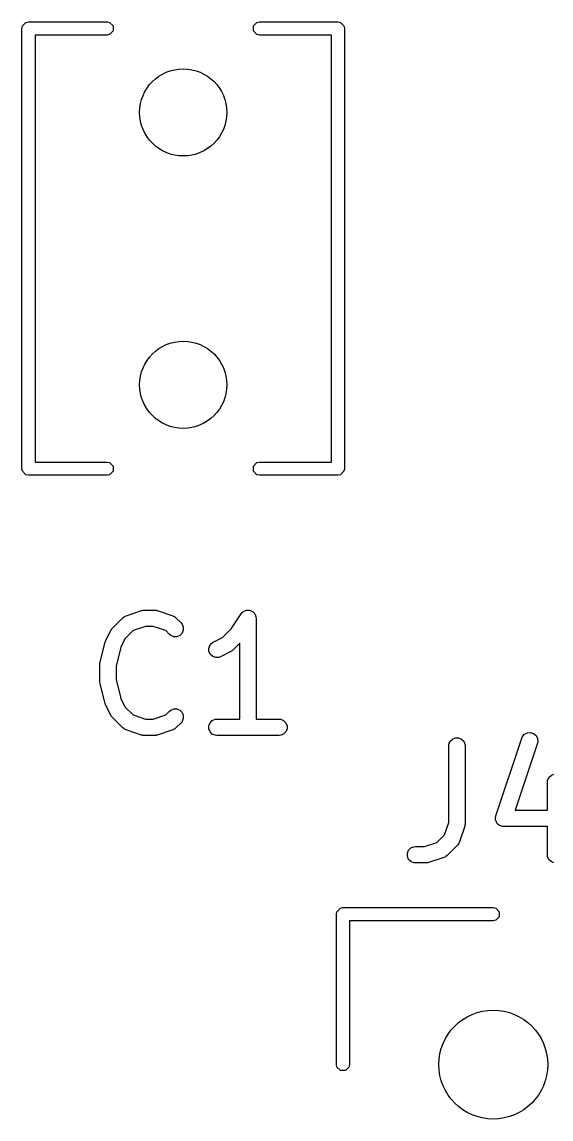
# Model space of a CAD drawing. Extents: x 90.4 to 161.7, y -143.1 to -81.8.
# Drawn here: x 91.53 to 96.38, y -108.28 to -98.21 of the extents above; entities that cross this region are included whole.
import ezdxf

# ---------------------------------------------------------------- set-up
doc = ezdxf.new("R2010")
doc.units = 0
doc.layers.add('BLACK', color=7, linetype='CONTINUOUS')

msp = doc.modelspace()

# ---------------------------------------------------------------- linework, layer by layer
at = {"layer": 'BLACK', "linetype": 'CONTINUOUS'}
for p, q in [((91.527954, -98.272555), (91.532521, -98.249594)), ((91.532521, -98.249594), (91.564993, -98.217122)), ((91.564993, -98.217122), (91.587954, -98.212555)), ((91.587954, -98.212555), (92.308954, -98.212555)), ((92.308954, -98.212555), (92.331915, -98.217122)), ((92.331915, -98.217122), (92.364387, -98.249594)), ((92.364387, -98.249594), (92.364387, -98.295516)), ((93.651521, -98.249594), (93.683993, -98.217122)), ((93.651521, -98.295516), (93.651521, -98.249594)), ((93.683993, -98.217122), (93.706954, -98.212555)), ((93.706954, -98.212555), (94.427954, -98.212555)), ((94.427954, -98.212555), (94.450915, -98.217122)), ((94.450915, -98.217122), (94.483387, -98.249594)), ((94.483387, -98.249594), (94.487954, -98.272555)), ((91.527954, -102.312555), (91.527954, -98.272555)), ((92.308954, -98.332555), (91.647954, -98.332555)), ((91.647954, -98.332555), (91.647954, -102.252555)), ((92.331915, -98.327988), (92.308954, -98.332555)), ((92.364387, -98.295516), (92.331915, -98.327988)), ((93.683993, -98.327988), (93.651521, -98.295516)), ((93.706954, -98.332555), (93.683993, -98.327988)), ((94.367954, -98.332555), (93.706954, -98.332555)), ((94.367954, -102.252555), (94.367954, -98.332555)), ((94.487954, -98.272555), (94.487954, -102.312555)), ((91.647954, -102.252555), (92.308954, -102.252555)), ((92.308954, -102.252555), (92.331915, -102.257122)), ((92.331915, -102.257122), (92.364387, -102.289594)), ((92.364387, -102.289594), (92.364387, -102.335516)), ((93.651521, -102.289594), (93.683993, -102.257122)), ((93.651521, -102.335516), (93.651521, -102.289594)), ((93.683993, -102.257122), (93.706954, -102.252555)), ((93.706954, -102.252555), (94.367954, -102.252555)), ((91.532521, -102.335516), (91.527954, -102.312555)), ((91.564993, -102.367988), (91.532521, -102.335516)), ((91.587954, -102.372555), (91.564993, -102.367988)), ((92.308954, -102.372555), (91.587954, -102.372555)), ((92.331915, -102.367988), (92.308954, -102.372555)), ((92.364387, -102.335516), (92.331915, -102.367988)), ((93.683993, -102.367988), (93.651521, -102.335516)), ((93.706954, -102.372555), (93.683993, -102.367988)), ((94.427954, -102.372555), (93.706954, -102.372555)), ((94.450915, -102.367988), (94.427954, -102.372555)), ((94.483387, -102.335516), (94.450915, -102.367988)), ((94.487954, -102.312555), (94.483387, -102.335516)), ((92.358642, -103.775546), (92.45388, -103.680308)), ((92.45388, -103.680308), (92.465245, -103.67098)), ((92.465245, -103.67098), (92.467735, -103.669948)), ((92.467735, -103.669948), (92.46977, -103.668184)), ((92.46977, -103.668184), (92.483196, -103.66219)), ((92.483196, -103.66219), (92.626052, -103.614571)), ((92.626052, -103.614571), (92.633307, -103.612921)), ((92.633307, -103.612921), (92.635138, -103.612163)), ((92.635138, -103.612163), (92.637791, -103.611901)), ((92.637791, -103.611901), (92.640389, -103.611311)), ((92.640389, -103.611311), (92.642363, -103.611451)), ((92.642363, -103.611451), (92.64977, -103.610722)), ((92.64977, -103.610722), (92.745008, -103.610722)), ((92.745008, -103.610722), (92.752413, -103.611451)), ((92.752413, -103.611451), (92.754388, -103.611311)), ((92.754388, -103.611311), (92.756985, -103.611901)), ((92.756985, -103.611901), (92.75964, -103.612163)), ((92.75964, -103.612163), (92.761471, -103.612921)), ((92.761471, -103.612921), (92.768725, -103.614571)), ((92.768725, -103.614571), (92.911582, -103.66219)), ((92.911582, -103.66219), (92.925007, -103.668184)), ((92.925007, -103.668184), (92.927042, -103.669949)), ((92.927042, -103.669949), (92.929533, -103.670981)), ((92.929533, -103.670981), (92.940898, -103.680308)), ((92.940898, -103.680308), (92.988517, -103.727927)), ((93.448627, -103.780799), (93.539747, -103.644119)), ((93.539747, -103.644119), (93.539781, -103.644076)), ((93.539781, -103.644076), (93.539791, -103.644054)), ((93.539791, -103.644054), (93.539842, -103.644002)), ((93.539842, -103.644002), (93.549063, -103.632744)), ((93.549063, -103.632744), (93.555232, -103.628612)), ((93.555232, -103.628612), (93.560483, -103.623362)), ((93.560483, -103.623362), (93.567272, -103.620549)), ((93.567272, -103.620549), (93.573378, -103.616461)), ((93.573378, -103.616461), (93.580658, -103.615004)), ((93.580658, -103.615004), (93.587519, -103.612163)), ((93.587519, -103.612163), (93.594867, -103.612163)), ((93.594867, -103.612163), (93.602072, -103.610722)), ((93.602072, -103.610722), (93.609356, -103.612163)), ((93.609356, -103.612163), (93.616783, -103.612163)), ((93.616783, -103.612163), (93.623571, -103.614975)), ((93.623571, -103.614975), (93.63078, -103.616401)), ((93.63078, -103.616401), (93.636959, -103.62052)), ((93.636959, -103.62052), (93.643819, -103.623362)), ((93.643819, -103.623362), (93.649012, -103.628555)), ((93.649012, -103.628555), (93.655129, -103.632633)), ((93.655129, -103.632633), (93.659262, -103.638805)), ((93.659262, -103.638805), (93.664511, -103.644054)), ((93.664511, -103.644054), (93.667322, -103.650841)), ((93.667322, -103.650841), (93.671412, -103.656948)), ((93.671412, -103.656948), (93.672868, -103.664229)), ((93.672868, -103.664229), (93.67571, -103.67109)), ((93.67571, -103.67109), (93.677135, -103.685566)), ((93.677135, -103.685566), (93.677151, -103.685643)), ((93.677151, -103.685643), (93.677145, -103.685669)), ((93.677145, -103.685669), (93.677151, -103.685722)), ((93.677151, -103.685722), (93.677151, -104.610722)), ((92.296974, -103.890276), (92.344593, -103.795038)), ((92.344593, -103.795038), (92.348557, -103.788738)), ((92.348557, -103.788738), (92.349315, -103.786911)), ((92.349315, -103.786911), (92.351003, -103.784854)), ((92.351003, -103.784854), (92.352425, -103.782595)), ((92.352425, -103.782595), (92.353923, -103.781295)), ((92.353923, -103.781295), (92.358642, -103.775546)), ((92.547427, -103.798893), (92.473314, -103.873006)), ((92.66194, -103.760722), (92.547427, -103.798893)), ((92.732838, -103.760722), (92.66194, -103.760722)), ((92.847351, -103.798893), (92.732838, -103.760722)), ((92.882451, -103.833993), (92.847351, -103.798893)), ((92.988517, -103.727927), (92.997844, -103.739292)), ((92.997844, -103.739292), (93.009043, -103.766328)), ((93.009043, -103.795591), (92.997844, -103.822627)), ((93.009043, -103.766328), (93.009043, -103.795591)), ((93.367248, -103.862178), (93.448627, -103.780799)), ((92.243676, -104.096103), (92.291295, -103.905627)), ((92.291295, -103.905627), (92.29168, -103.904547)), ((92.29168, -103.904547), (92.291719, -103.904008)), ((92.291719, -103.904008), (92.294056, -103.8979)), ((92.294056, -103.8979), (92.296242, -103.891781)), ((92.296242, -103.891781), (92.296564, -103.891345)), ((92.296564, -103.891345), (92.296974, -103.890276)), ((92.473314, -103.873006), (92.43482, -103.949993)), ((92.893816, -103.84332), (92.882451, -103.833993)), ((92.920852, -103.854519), (92.893816, -103.84332)), ((92.950115, -103.854519), (92.920852, -103.854519)), ((92.977151, -103.84332), (92.950115, -103.854519)), ((92.997844, -103.822627), (92.977151, -103.84332)), ((93.270453, -103.912186), (93.282896, -103.904354)), ((93.282896, -103.904354), (93.367248, -103.862178)), ((92.43482, -103.949993), (92.391437, -104.123527)), ((93.242026, -103.962055), (93.25128, -103.934294)), ((93.2441, -103.991245), (93.242026, -103.962055)), ((93.257187, -104.01742), (93.2441, -103.991245)), ((93.25128, -103.934294), (93.270453, -103.912186)), ((93.445216, -103.990899), (93.349978, -104.038518)), ((93.451515, -103.986934), (93.445216, -103.990899)), ((93.453343, -103.986177), (93.451515, -103.986934)), ((93.455399, -103.984488), (93.453343, -103.986177)), ((93.457659, -103.983067), (93.455399, -103.984488)), ((93.458958, -103.981568), (93.457659, -103.983067)), ((93.464708, -103.97685), (93.458958, -103.981568)), ((93.527151, -103.914407), (93.464708, -103.97685)), ((93.527151, -104.610722), (93.527151, -103.914407)), ((92.241526, -104.110647), (92.242335, -104.105173)), ((92.242335, -104.105173), (92.242878, -104.099661)), ((92.242878, -104.099661), (92.2433, -104.098639)), ((92.2433, -104.098639), (92.243676, -104.096103)), ((93.279295, -104.036593), (93.257187, -104.01742)), ((93.307056, -104.045847), (93.279295, -104.036593)), ((93.336246, -104.043773), (93.307056, -104.045847)), ((93.349978, -104.038518), (93.336246, -104.043773)), ((92.241437, -104.114293), (92.241688, -104.111739)), ((92.241437, -104.25715), (92.241437, -104.114293)), ((92.241688, -104.111739), (92.241526, -104.110647)), ((92.391437, -104.123527), (92.391437, -104.247916)), ((92.241688, -104.259703), (92.241437, -104.25715)), ((92.241526, -104.260796), (92.241688, -104.259703)), ((92.242335, -104.266269), (92.241526, -104.260796)), ((92.242878, -104.271782), (92.242335, -104.266269)), ((92.2433, -104.272803), (92.242878, -104.271782)), ((92.243676, -104.27534), (92.2433, -104.272803)), ((92.291295, -104.465816), (92.243676, -104.27534)), ((92.391437, -104.247916), (92.43482, -104.42145)), ((92.29168, -104.466895), (92.291295, -104.465816)), ((92.291719, -104.467435), (92.29168, -104.466895)), ((92.294046, -104.473516), (92.291719, -104.467435)), ((92.296242, -104.479662), (92.294046, -104.473516)), ((92.296564, -104.480097), (92.296242, -104.479662)), ((92.296974, -104.481167), (92.296564, -104.480097)), ((92.344593, -104.576405), (92.296974, -104.481167)), ((92.43482, -104.42145), (92.473314, -104.498437)), ((92.473314, -104.498437), (92.547427, -104.572551)), ((92.348556, -104.582701), (92.344593, -104.576405)), ((92.349314, -104.584531), (92.348556, -104.582701)), ((92.351003, -104.586589), (92.349314, -104.584531)), ((92.352425, -104.588848), (92.351003, -104.586589)), ((92.353923, -104.590147), (92.352425, -104.588848)), ((92.358642, -104.595897), (92.353923, -104.590147)), ((92.45388, -104.691136), (92.358642, -104.595897)), ((92.547427, -104.572551), (92.66194, -104.610722)), ((92.66194, -104.610722), (92.732838, -104.610722)), ((92.732838, -104.610722), (92.847351, -104.57255)), ((92.847351, -104.57255), (92.88245, -104.537451)), ((92.88245, -104.537451), (92.893816, -104.528123)), ((92.893816, -104.528123), (92.920852, -104.516924)), ((92.920852, -104.516924), (92.950115, -104.516924)), ((92.950115, -104.516924), (92.977151, -104.528122)), ((92.977151, -104.528122), (92.997844, -104.548815)), ((92.997844, -104.548815), (93.009043, -104.575851)), ((93.009043, -104.605114), (92.997845, -104.63215)), ((93.009043, -104.575851), (93.009043, -104.605114)), ((93.301805, -104.612163), (93.316437, -104.610722)), ((93.316437, -104.610722), (93.527151, -104.610722)), ((93.677151, -104.610722), (93.887865, -104.610722)), ((93.887865, -104.610722), (93.902497, -104.612163)), ((92.465245, -104.700464), (92.45388, -104.691136)), ((92.467735, -104.701495), (92.465245, -104.700464)), ((92.46977, -104.70326), (92.467735, -104.701495)), ((92.483196, -104.709254), (92.46977, -104.70326)), ((92.626052, -104.756873), (92.483196, -104.709254)), ((92.911582, -104.709254), (92.768725, -104.756873)), ((92.925007, -104.70326), (92.911582, -104.709254)), ((92.927042, -104.701494), (92.925007, -104.70326)), ((92.929533, -104.700463), (92.927042, -104.701494)), ((92.940899, -104.691135), (92.929533, -104.700463)), ((92.988517, -104.643516), (92.940899, -104.691135)), ((92.997845, -104.63215), (92.988517, -104.643516)), ((93.242878, -104.67109), (93.254077, -104.644054)), ((93.242878, -104.700354), (93.242878, -104.67109)), ((93.254077, -104.72739), (93.242878, -104.700354)), ((93.254077, -104.644054), (93.274769, -104.623362)), ((93.274769, -104.623362), (93.301805, -104.612163)), ((93.902497, -104.612163), (93.929533, -104.623362)), ((93.929533, -104.623362), (93.950225, -104.644054)), ((93.950225, -104.644054), (93.961424, -104.67109)), ((93.961424, -104.700354), (93.950225, -104.72739)), ((93.961424, -104.67109), (93.961424, -104.700354)), ((92.633307, -104.758522), (92.626052, -104.756873)), ((92.635138, -104.759281), (92.633307, -104.758522)), ((92.637791, -104.759542), (92.635138, -104.759281)), ((92.640389, -104.760133), (92.637791, -104.759542)), ((92.642363, -104.759992), (92.640389, -104.760133)), ((92.64977, -104.760722), (92.642363, -104.759992)), ((92.745008, -104.760722), (92.64977, -104.760722)), ((92.752413, -104.759992), (92.745008, -104.760722)), ((92.754388, -104.760133), (92.752413, -104.759992)), ((92.756985, -104.759542), (92.754388, -104.760133)), ((92.75964, -104.759281), (92.756985, -104.759542)), ((92.761471, -104.758522), (92.75964, -104.759281)), ((92.768725, -104.756873), (92.761471, -104.758522)), ((93.274769, -104.748082), (93.254077, -104.72739)), ((93.301805, -104.759281), (93.274769, -104.748082)), ((93.316437, -104.760722), (93.301805, -104.759281)), ((93.887865, -104.760722), (93.316437, -104.760722)), ((93.902497, -104.759281), (93.887865, -104.760722)), ((93.929533, -104.748082), (93.902497, -104.759281)), ((93.950225, -104.72739), (93.929533, -104.748082)), ((95.457839, -104.814112), (95.478531, -104.79342)), ((95.478531, -104.79342), (95.505567, -104.782221)), ((95.505567, -104.782221), (95.534831, -104.782221)), ((95.534831, -104.782221), (95.561867, -104.79342)), ((95.561867, -104.79342), (95.582559, -104.814112)), ((95.87762, -105.498729), (96.115715, -104.784444)), ((96.115715, -104.784444), (96.121709, -104.771019)), ((96.121709, -104.771019), (96.140883, -104.748912)), ((96.140883, -104.748912), (96.167056, -104.735825)), ((96.167056, -104.735825), (96.196246, -104.73375)), ((96.196246, -104.73375), (96.224008, -104.743004)), ((96.224008, -104.743004), (96.246116, -104.762178)), ((96.246116, -104.762178), (96.259202, -104.788352)), ((96.259202, -104.788352), (96.261277, -104.817542)), ((95.445199, -104.85578), (95.44664, -104.841148)), ((95.445199, -105.557895), (95.445199, -104.85578)), ((95.44664, -104.841148), (95.457839, -104.814112)), ((95.582559, -104.814112), (95.593758, -104.841148)), ((95.593758, -104.841148), (95.595199, -104.85578)), ((95.595199, -104.85578), (95.595199, -105.570065)), ((96.258017, -104.831879), (96.052828, -105.447446)), ((96.261277, -104.817542), (96.258017, -104.831879)), ((96.349961, -105.189113), (96.351402, -105.174481)), ((96.349961, -105.447446), (96.349961, -105.189113)), ((96.351402, -105.174481), (96.362601, -105.147445)), ((96.362601, -105.147445), (96.383293, -105.126753)), ((96.383293, -105.126753), (96.410329, -105.115554)), ((95.87436, -105.513066), (95.875212, -105.509319)), ((95.875212, -105.525051), (95.87436, -105.513066)), ((95.875212, -105.507814), (95.87597, -105.505982)), ((95.875212, -105.509319), (95.875212, -105.507814)), ((95.87597, -105.505982), (95.87762, -105.498729)), ((96.052828, -105.447446), (96.349961, -105.447446)), ((95.407027, -105.672408), (95.445199, -105.557895)), ((95.59135, -105.593783), (95.543731, -105.736639)), ((95.592999, -105.586527), (95.59135, -105.593783)), ((95.593758, -105.584697), (95.592999, -105.586527)), ((95.594019, -105.582043), (95.593758, -105.584697)), ((95.59461, -105.579446), (95.594019, -105.582043)), ((95.595199, -105.570065), (95.594469, -105.577471)), ((95.594469, -105.577471), (95.59461, -105.579446)), ((95.875212, -105.537078), (95.875212, -105.525051)), ((95.876244, -105.539569), (95.875212, -105.537078)), ((95.876435, -105.542256), (95.876244, -105.539569)), ((95.881809, -105.553005), (95.876435, -105.542256)), ((95.886411, -105.564114), (95.881809, -105.553005)), ((95.888316, -105.566019), (95.886411, -105.564114)), ((95.889521, -105.568429), (95.888316, -105.566019)), ((95.898603, -105.576306), (95.889521, -105.568429)), ((95.907103, -105.584806), (95.898603, -105.576306)), ((95.909591, -105.585836), (95.907103, -105.584806)), ((95.911628, -105.587603), (95.909591, -105.585836)), ((95.923031, -105.591404), (95.911628, -105.587603)), ((95.934139, -105.596005), (95.923031, -105.591404)), ((95.937965, -105.596381), (95.934139, -105.596005)), ((95.939391, -105.596857), (95.937965, -105.596381)), ((95.941365, -105.596716), (95.939391, -105.596857)), ((95.948771, -105.597446), (95.941365, -105.596716)), ((96.349961, -105.597446), (95.948771, -105.597446)), ((96.349961, -105.85578), (96.349961, -105.597446)), ((95.336828, -105.742608), (95.407027, -105.672408)), ((95.065688, -105.841148), (95.076887, -105.814112)), ((95.076887, -105.814112), (95.097579, -105.79342)), ((95.097579, -105.79342), (95.124615, -105.782221)), ((95.124615, -105.782221), (95.139247, -105.78078)), ((95.139247, -105.78078), (95.222315, -105.78078)), ((95.222315, -105.78078), (95.336828, -105.742608)), ((95.525614, -105.765954), (95.430375, -105.861194)), ((95.534941, -105.754589), (95.525614, -105.765954)), ((95.535971, -105.7521), (95.534941, -105.754589)), ((95.537737, -105.750065), (95.535971, -105.7521)), ((95.543731, -105.736639), (95.537737, -105.750065)), ((95.065688, -105.870412), (95.065688, -105.841148)), ((95.076887, -105.897448), (95.065688, -105.870412)), ((95.097579, -105.91814), (95.076887, -105.897448)), ((95.124615, -105.929339), (95.097579, -105.91814)), ((95.401059, -105.879312), (95.258202, -105.926931)), ((95.414484, -105.873318), (95.401059, -105.879312)), ((95.416519, -105.871552), (95.414484, -105.873318)), ((95.41901, -105.870521), (95.416519, -105.871552)), ((95.430375, -105.861194), (95.41901, -105.870521)), ((96.351402, -105.870412), (96.349961, -105.85578)), ((96.362601, -105.897448), (96.351402, -105.870412)), ((96.383293, -105.91814), (96.362601, -105.897448)), ((96.410329, -105.929339), (96.383293, -105.91814)), ((95.139247, -105.93078), (95.124615, -105.929339)), ((95.234485, -105.93078), (95.139247, -105.93078)), ((95.24189, -105.93005), (95.234485, -105.93078)), ((95.243865, -105.930191), (95.24189, -105.93005)), ((95.246462, -105.9296), (95.243865, -105.930191)), ((95.249117, -105.929339), (95.246462, -105.9296)), ((95.250948, -105.92858), (95.249117, -105.929339)), ((95.258202, -105.926931), (95.250948, -105.92858)), ((94.413533, -106.400961), (94.4181, -106.378)), ((94.413533, -107.780961), (94.413533, -106.400961)), ((94.4181, -106.378), (94.450572, -106.345528)), ((94.450572, -106.345528), (94.473533, -106.340961)), ((94.473533, -106.340961), (95.853533, -106.340961)), ((95.853533, -106.340961), (95.876494, -106.345528)), ((95.876494, -106.345528), (95.908966, -106.378)), ((95.908966, -106.378), (95.908966, -106.423922)), ((95.853533, -106.460961), (94.533533, -106.460961)), ((94.533533, -106.460961), (94.533533, -107.780961)), ((95.876494, -106.456394), (95.853533, -106.460961)), ((95.908966, -106.423922), (95.876494, -106.456394)), ((94.4181, -107.803922), (94.413533, -107.780961)), ((94.450572, -107.836394), (94.4181, -107.803922)), ((94.528966, -107.803922), (94.496494, -107.836394)), ((94.533533, -107.780961), (94.528966, -107.803922)), ((94.496494, -107.836394), (94.450572, -107.836394))]:
    msp.add_line(p, q, dxfattribs=at)
at = {"layer": 'BLACK'}
for centre, radius in [((93.007954, -99.042555), 0.4), ((93.007954, -99.042555), 0.4), ((93.007954, -101.542555), 0.4), ((93.007954, -101.542555), 0.4), ((95.853533, -107.780961), 0.5), ((95.853533, -107.780961), 0.5)]:
    msp.add_circle(centre, radius, dxfattribs=at)

doc.saveas('drawing.dxf')
